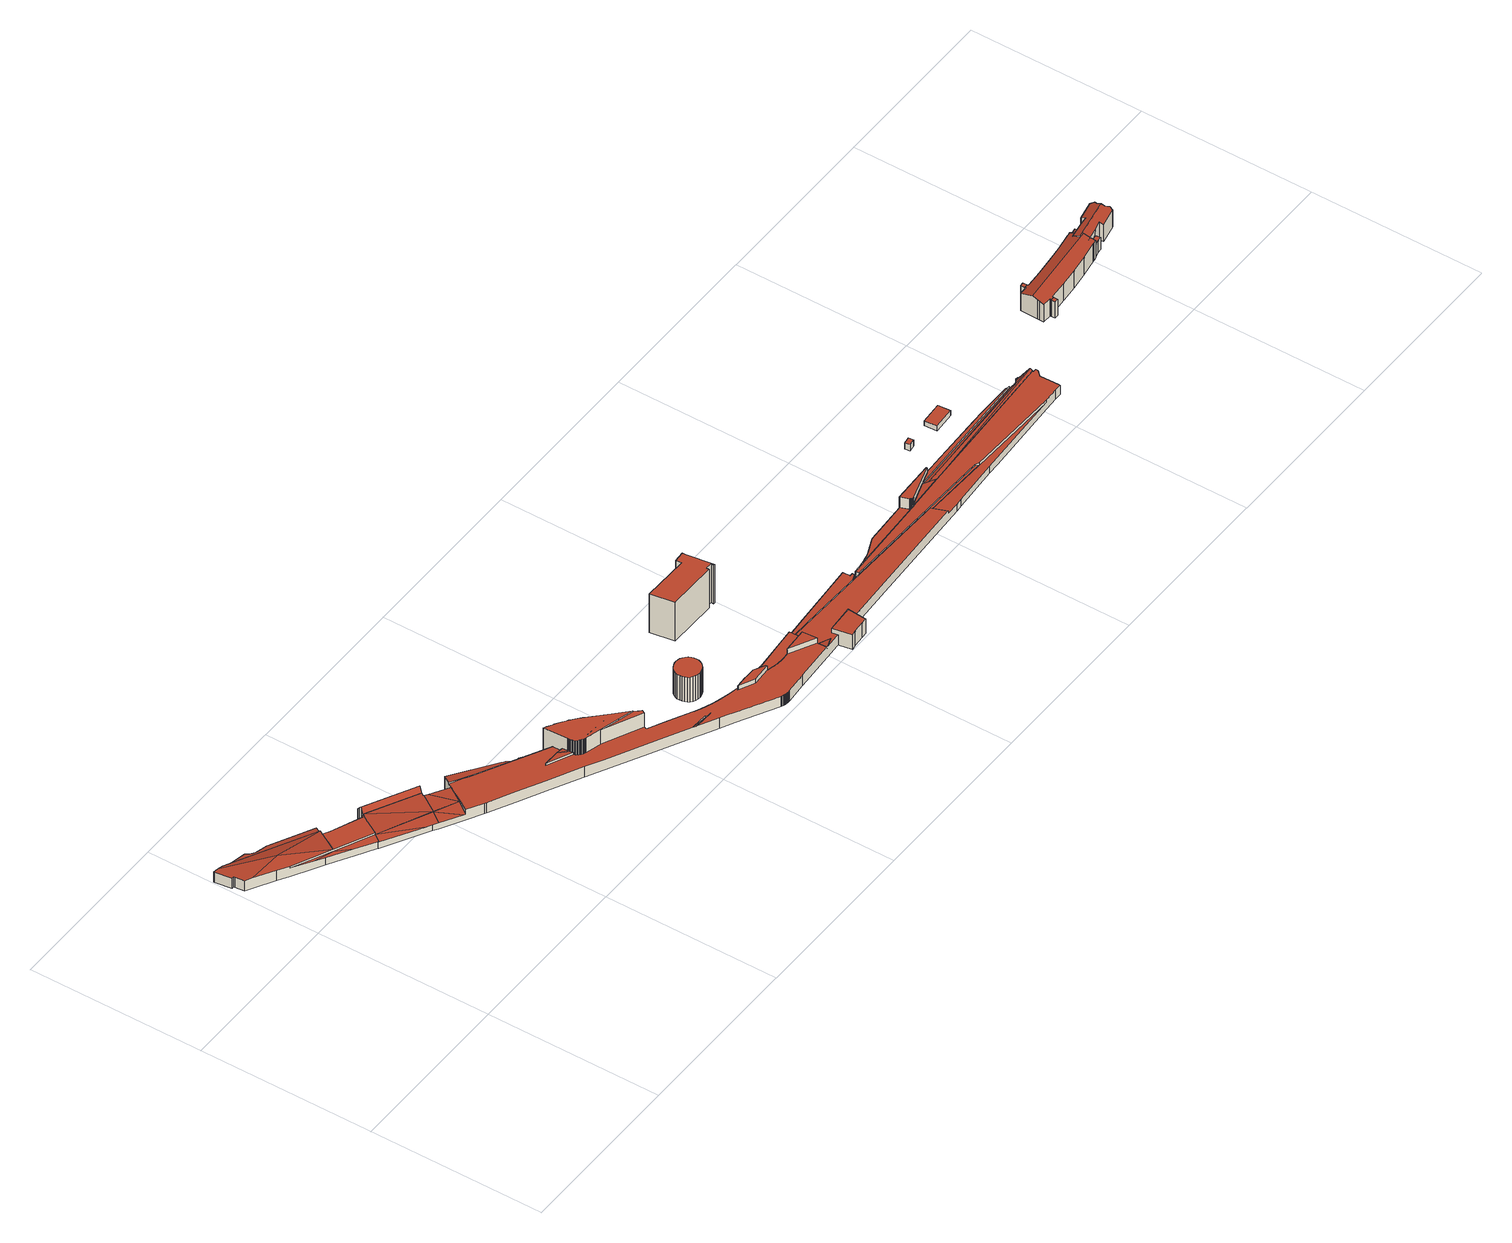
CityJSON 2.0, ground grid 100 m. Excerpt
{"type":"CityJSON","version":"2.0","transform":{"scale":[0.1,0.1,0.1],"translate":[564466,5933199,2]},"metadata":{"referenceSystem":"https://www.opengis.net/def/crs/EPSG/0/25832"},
"CityObjects":{
"building1":{"type":"Building","attributes":{"Gemeindeschluessel":"02000000","Geometrietyp2DReferenz":"3000","function":"31001_2080","roofType":"1000","measuredHeight":14.5,"storeysAboveGround":3},"geometry":[{"type":"MultiSurface","lod":"2","boundaries":[[[0,1,2,3,4,5,6,7,8,9,10,11,12,13,14,15,16,17,18,19,20,21,22,23,24,25,26,27,28,29,30,31,32,33,34,35,36,37,38,39,40]],[[41,42,43,44,45,46,47,48,49,50,51,52,53,54,55,56,57,58,59,60,61,62,63,64,65,66,67,68,69,70,71,72,73,74,75,76,77,78,79,80,81]],[[41,40,39,42]],[[42,39,38,43]],[[43,38,37,44]],[[44,37,36,45]],[[45,36,35,46]],[[46,35,34,47]],[[47,34,33,48]],[[48,33,32,49]],[[49,32,31,50]],[[50,31,30,51]],[[51,30,29,52]],[[52,29,28,53]],[[53,28,27,54]],[[54,27,26,55]],[[55,26,25,56]],[[56,25,24,57]],[[57,24,23,58]],[[58,23,22,59]],[[59,22,21,60]],[[60,21,20,61]],[[61,20,19,62]],[[62,19,18,63]],[[63,18,17,64]],[[64,17,16,65]],[[65,16,15,66]],[[66,15,14,67]],[[67,14,13,68]],[[68,13,12,69]],[[69,12,11,70]],[[70,11,10,71]],[[71,10,9,72]],[[72,9,8,73]],[[73,8,7,74]],[[74,7,6,75]],[[75,6,5,76]],[[76,5,4,77]],[[77,4,3,78]],[[78,3,2,79]],[[79,2,1,80]],[[80,1,0,81]],[[81,0,40,41]]],"semantics":{"surfaces":[{"type":"RoofSurface"},{"type":"GroundSurface"},{"type":"WallSurface"}],"values":[0,1,2,2,2,2,2,2,2,2,2,2,2,2,2,2,2,2,2,2,2,2,2,2,2,2,2,2,2,2,2,2,2,2,2,2,2,2,2,2,2,2,2]}}]},
"building2":{"type":"Building","attributes":{"Gemeindeschluessel":"02000000","Geometrietyp2DReferenz":"3000","function":"31001_2140","roofType":"1000","measuredHeight":16.41,"storeysAboveGround":3},"geometry":[{"type":"MultiSurface","lod":"2","boundaries":[[[82,83,84,85,86,87,88,89,90,91,92,93,94,95,96,97,98,99,100,101,102,103,104,105,106,107,108,109,110,111,112,113]],[[114,115,116,117,118,119,120,121,122,123,124,125,126,127,128,129,130,131,132,133,134,135,136,137,138,139,140,141,142,143,144,145]],[[114,113,112,115]],[[115,112,111,116]],[[116,111,110,117]],[[117,110,109,118]],[[118,109,108,119]],[[119,108,107,120]],[[120,107,106,121]],[[121,106,105,122]],[[122,105,104,123]],[[123,104,103,124]],[[124,103,102,125]],[[125,102,101,126]],[[126,101,100,127]],[[127,100,99,128]],[[128,99,98,129]],[[129,98,97,130]],[[130,97,96,131]],[[131,96,95,132]],[[132,95,94,133]],[[133,94,93,134]],[[134,93,92,135]],[[135,92,91,136]],[[136,91,90,137]],[[137,90,89,138]],[[138,89,88,139]],[[139,88,87,140]],[[140,87,86,141]],[[141,86,85,142]],[[142,85,84,143]],[[143,84,83,144]],[[144,83,82,145]],[[145,82,113,114]]],"semantics":{"surfaces":[{"type":"RoofSurface"},{"type":"GroundSurface"},{"type":"WallSurface"}],"values":[0,1,2,2,2,2,2,2,2,2,2,2,2,2,2,2,2,2,2,2,2,2,2,2,2,2,2,2,2,2,2,2,2,2]}}]},
"building3":{"type":"Building","attributes":{"Gemeindeschluessel":"02000000","Geometrietyp2DReferenz":"3000","function":"31001_2463","roofType":"1000","measuredHeight":16.03,"storeysAboveGround":1},"geometry":[{"type":"MultiSurface","lod":"2","boundaries":[[[146,147,148,149,150,151,152,153,154]],[[151,155,156,152]],[[157,158,159,160,161,162,163,164,165,166,167,168,169,170,171]],[[172,173,174,151,150]],[[175,176,177]],[[174,178,179,155,151]],[[180,181,182,183,184,185,186,187,188]],[[189,190,191,192,176]],[[193,192,191]],[[194,195,181,196]],[[193,197,198,199,192]],[[200,201,202,203]],[[194,204,205,206,195]],[[207,199,198]],[[208,209,204,194]],[[207,210,211,199]],[[208,212,213,209]],[[214,215,216,217,218,219,220,221,222,223,224,225,226,227,228,229,230,231,232,233,234,235]],[[236,237,238,239,214,235]],[[240,241,242]],[[243,244,245,246,247,248,249,250,241]],[[251,252,253,254,255,256,257,258]],[[259,260,261,262]],[[263,264,265,260,259]],[[266,267,268]],[[269,270,271,272,273,274,275,276]],[[277,278,279,280]],[[281,282,283]],[[284,285,286,287,288]],[[289,284,288]],[[290,291,292,293]],[[290,294,291]],[[295,296,297,298,299,300,301,302,303,304,305,306,307,308,309,310,311,312,313,314,315,316,317]],[[318,319,320,321,322]],[[323,324,325,326,327,328,329,330,331,332,333]],[[299,334,335,336,337]],[[338,339,340,341,342,343,344,345,346,347,348,349,350,351,352,335,334]],[[297,353,354,338,334]],[[355,354,353]],[[340,356,357,358,359,341]],[[360,361,362]],[[363,364,360]],[[365,366,367,368]],[[369,370,371,372,373]],[[374,154,153,375]],[[376,149,148,377]],[[377,148,147,378]],[[378,147,146,379]],[[379,146,154,374]],[[171,156,155,157]],[[380,170,169,381]],[[381,169,168,382]],[[382,168,167,383]],[[383,167,166,384]],[[384,166,165,385]],[[385,165,164,386]],[[386,164,163,387]],[[387,163,162,388]],[[388,162,161,389]],[[389,161,160,390]],[[390,160,159,391]],[[391,159,158,392]],[[392,158,157,393]],[[174,188,187,178]],[[394,186,185,395]],[[395,185,184,396]],[[396,184,183,368]],[[368,183,182,365]],[[181,180,196]],[[203,195,206,200]],[[397,398,399,400]],[[401,213,212]],[[402,403,404,405]],[[236,406,237]],[[407,234,233,408]],[[408,233,232,409]],[[409,232,231,410]],[[410,231,230,411]],[[411,230,229,412]],[[412,229,228,413]],[[413,228,227,414]],[[414,227,226,415]],[[415,226,225,416]],[[416,225,224,417]],[[417,224,223,418]],[[418,223,222,419]],[[419,222,221,420]],[[420,221,220,421]],[[421,220,219,422]],[[422,219,218,423]],[[423,218,217,424]],[[424,217,216,425]],[[425,216,215,426]],[[427,239,238,428]],[[236,235,429]],[[430,431,432,433]],[[433,432,434,435]],[[435,434,436,437]],[[437,436,438,439]],[[439,438,440,441]],[[431,240,242,442]],[[443,249,248,444]],[[444,248,247,445]],[[445,247,246,446]],[[446,246,245,447]],[[447,245,244,448]],[[449,450,451,452]],[[452,451,453,454]],[[455,456,457,458]],[[458,457,459,460]],[[460,459,461,462]],[[462,461,463,464]],[[464,463,465,466]],[[467,257,256,468]],[[468,256,255,469]],[[469,255,254,470]],[[470,254,253,471]],[[471,253,252,472]],[[473,251,258,474]],[[260,475,261]],[[476,477,478,479]],[[479,478,480,481]],[[481,480,482,483]],[[483,482,484,485]],[[485,484,486,487]],[[487,486,488,489]],[[490,262,261]],[[264,263,491]],[[264,492,265]],[[268,265,492,493,266]],[[267,494,492,265,268]],[[265,492,475,260]],[[266,493,494,267]],[[495,496,497,498]],[[498,497,499,500]],[[500,499,501,502]],[[502,501,503,504]],[[504,503,505,506]],[[506,505,507,508]],[[508,507,509,510]],[[510,509,511,512]],[[513,276,275,514]],[[515,274,273,516]],[[280,272,271,277]],[[517,270,269,518]],[[518,269,276,513]],[[519,279,278,520]],[[521,522,523,524]],[[525,526,527,528]],[[528,527,529,530]],[[530,529,531,532]],[[532,531,533,534]],[[535,281,283,536]],[[537,538,539,540]],[[540,539,541,542]],[[542,541,543,544]],[[545,546,547,548]],[[548,547,549,373]],[[373,549,550,551,369]],[[287,552,288]],[[287,286,553]],[[553,286,285,554]],[[293,555,556,290]],[[294,557,558,291]],[[369,551,559,370]],[[370,559,560,561]],[[561,560,562,563]],[[563,562,564,565]],[[565,564,566,567]],[[567,566,568,569]],[[569,568,570,571]],[[571,570,572,573]],[[573,572,574,575]],[[575,574,576,577]],[[577,576,578,579]],[[579,578,580,581]],[[581,580,582,583]],[[583,582,584,585]],[[586,587,588,589]],[[589,588,590,591]],[[591,590,592,593]],[[557,594,595,596]],[[290,556,597,594,557,294]],[[598,599,600,601]],[[593,592,317,316,602]],[[602,316,315,603]],[[603,315,314,604]],[[604,314,313,605]],[[605,313,312,606]],[[606,312,311,607]],[[607,311,310,608]],[[608,310,309,609]],[[609,309,308,610]],[[610,308,307,611]],[[611,307,306,612]],[[612,306,305,613]],[[613,305,304,614]],[[614,304,303,615]],[[615,303,302,616]],[[616,302,301,617]],[[617,301,300,337,618]],[[337,300,299]],[[297,296,353]],[[596,595,295,317,592]],[[318,322,619]],[[620,621,622,623]],[[623,622,624,625]],[[618,333,332,626]],[[626,332,331,627]],[[627,331,330,628]],[[628,330,329,629]],[[629,329,328,630]],[[630,328,327,631]],[[631,327,326,632]],[[632,326,325,633]],[[633,325,324,634]],[[336,323,333,300,337]],[[337,300,333,618]],[[635,352,351,636]],[[636,351,350,637]],[[637,350,349,638]],[[638,349,348,639]],[[639,348,347,640]],[[640,347,346,641]],[[641,346,345,642]],[[642,345,344,643]],[[643,344,343,644]],[[644,343,342,645]],[[646,647,648,649]],[[649,648,650,651]],[[651,650,652,653]],[[654,655,656,657]],[[320,658,659,321]],[[660,361,360,357,661]],[[357,360,362,358]],[[661,357,360,364,662]],[[356,363,360,357]],[[367,663,664,665]],[[366,202,663,367]],[[176,192,199,211,208,194,196,180,188,174,173,177]],[[666,667,668,405,404,669,210,207,198,197,670]],[[204,209,213,401,671,672,673,674,205]],[[675,676,677,678,679,680,681,682,683,684,685,491,263,259,262,490,686,687,688,689]],[[690,691,692,693,694,695,696,697,698,699,700]],[[354,355,701,702,703,704,705,706,707,339,338]],[[708,709,710,711,712,713,714,700,699,715,716,538,537]],[[717,718,719,720,721,722,723,724,725,726,554,285,284,289,727,728,729,730]],[[597,731,659,658,732,656,655,733,652,650,648,647,734,735,736,702,701,737,595,594]],[[714,713,738,552,287,553,554,726,725,739,740,693,692,691,690,700]],[[716,715,699,698,697,293,292,741,550,549,547,546,742,543,541,539,538]],[[404,403,743,744,688,687,686,490,261,475,492,264,491,685,684,683,745,746,511,509,507,505,503,501,499,497,496,747,730,729,728,727,535,536,533,531,529,527,526,748,523,522,749,750,517,518,513,514,751,752,753,754,755,756,757,488,486,484,482,480,478,477,758,759,760,473,474,465,463,461,459,457,456,761,440,438,436,434,432,431,442,762,763,406,236,429,401,212,764,669],[494,493,492]],[[765,646,649,651,653,766,654,657,767,768,620,623,625,769,770,724,723,722,721,720,719,718,717,771,495,498,500,502,504,506,508,510,512,772,773,682,681,680,679,678,677,676,675,689,774,775,402,405,668,667,666,670,776,777,778,779,780,781,782,783,784,785,376,377,378,379,374,375,786,787,380,381,382,383,384,385,386,387,388,389,390,391,392,393,788,789,394,395,396,368,367,665,790,397,400,791,792,674,673,672,671,793,407,408,409,410,411,412,413,414,415,416,417,418,419,420,421,422,423,424,425,426,794,427,428,795,796,443,444,445,446,447,448,797,449,452,454,430,433,435,437,439,441,798,455,458,460,462,464,466,799,467,468,469,470,471,472,800,801,802,803,476,479,481,483,485,487,489,804,805,806,807,808,809,810,811,515,516,812,519,520,813,814,815,816,521,524,817,525,528,530,532,534,818,819,712,711,710,709,708,537,540,542,544,820,545,548,373,372,371,370,561,563,565,567,569,571,573,575,577,579,581,583,585,821,598,601,822,586,589,591,593,602,603,604,605,606,607,608,609,610,611,612,613,614,615,616,617,618,626,627,628,629,630,631,632,633,634,823,824,635,636,637,638,639,640,641,642,643,644,645,825,826,827,660,661,662,828,829,707,706,705,704,703,830,831]],[[557,596,592,590,588,587,832,600,599,833,584,582,580,578,576,574,572,570,568,566,564,562,560,559,551,558]],[[152,156,171,170,380,787,786,375,153]],[[788,393,157,155,179]],[[783,782,781,834,175,177,173,172,784]],[[780,779,778,190,189,835,834,781]],[[777,776,670,197,193,191,190,778]],[[200,206,205,674,792,791,400,399,201]],[[775,774,689,688,744,743,403,402]],[[443,796,795,428,238,237,406,763,250,249]],[[240,431,430,454,453]],[[759,758,477,476,803,802,801,760]],[[773,772,512,511,746,745,683,682]],[[755,754,753,808,807,806,805,756]],[[517,750,815,814,813,520,278,277,271,270]],[[533,536,283,282,738,713,712,819,818,534]],[[724,770,769,625,624,836,740,739,725]],[[620,768,767,657,656,732,837,838,621]],[[323,336,335,352,635,824,823,634,324]],[[363,356,340,339,707,829,828,662,364]],[[359,358,362,361,660,827,826]],[[654,766,653,652,733,655]],[[646,765,831,735,734,647]],[[736,735,831,830,703,702]],[[342,341,359,826,825,645]],[[298,297,334,299]],[[839,837,732,658,320,319,840]],[[595,737,701,355,353,296,295]],[[740,836,840,319,318,694,693]],[[619,322,321,659,731,597,556]],[[832,587,586,822,601,600]],[[584,833,599,598,821,585]],[[696,555,293,292,293,697]],[[291,558,551,550,741,292]],[[742,546,545,820,544,543]],[[281,535,727,289,288,552,738,282]],[[748,526,525,817,524,523]],[[749,522,521,816,815,750]],[[272,280,279,519,812,516,273]],[[514,275,274,515,811,810,751]],[[752,751,810,809,808,753]],[[495,771,717,730,747,496]],[[757,756,805,804,489,488]],[[473,760,801,800,472,252,251]],[[257,467,799,466,465,474,258]],[[243,450,449,797,448,244]],[[241,250,763,762,442,242]],[[761,456,455,798,441,440]],[[214,239,427,794,426,215]],[[401,429,235,234,407,793,671]],[[669,764,212,208,211,210]],[[841,398,397,790,665,664]],[[182,181,195,203,202,366,365]],[[178,187,186,394,789,788,179]],[[785,784,172,150,149,376]],[[836,624,622,621,838,837,839,840]],[[695,694,318,619,556,555,696]],[[240,453,451,450,243,241]],[[202,201,399,398,841,664,663]],[[834,835,189,176,175]]],"semantics":{"surfaces":[{"type":"RoofSurface"},{"type":"WallSurface"},{"type":"GroundSurface"}],"values":[0,0,0,0,0,0,0,0,0,0,0,0,0,0,0,0,0,0,0,0,0,0,0,0,0,0,0,0,0,0,0,0,0,0,0,0,0,0,0,0,0,0,0,0,1,1,1,1,1,1,1,1,1,1,1,1,1,1,1,1,1,1,1,1,1,1,1,1,1,1,1,1,1,1,1,1,1,1,1,1,1,1,1,1,1,1,1,1,1,1,1,1,1,1,1,1,1,1,1,1,1,1,1,1,1,1,1,1,1,1,1,1,1,1,1,1,1,1,1,1,1,1,1,1,1,1,1,1,1,1,1,1,1,1,1,1,1,1,1,1,1,1,1,1,1,1,1,1,1,1,1,1,1,1,1,1,1,1,1,1,1,1,1,1,1,1,1,1,1,1,1,1,1,1,1,1,1,1,1,1,1,1,1,1,1,1,1,1,1,1,1,1,1,1,1,1,1,1,1,1,1,1,1,1,1,1,1,1,1,1,1,1,1,1,1,1,1,1,1,1,1,1,1,1,1,1,1,1,1,1,1,1,1,1,1,1,1,1,1,1,1,1,1,1,1,1,1,0,0,0,0,2,0,1,1,1,1,1,1,1,1,1,1,1,1,1,1,1,1,1,1,1,1,1,1,1,1,1,1,1,1,1,1,1,1,1,1,1,1,1,1,1,1,1,1,1,1,1,1,1,1,1,1,1,1,1,0,0,0,0,0]}}]},
"building4":{"type":"Building","attributes":{"Gemeindeschluessel":"02000000","Geometrietyp2DReferenz":"3000","function":"31001_2612","roofType":"1000","measuredHeight":4.72,"storeysAboveGround":1},"geometry":[{"type":"MultiSurface","lod":"2","boundaries":[[[842,843,844,845]],[[845,844,846,847]],[[847,846,848,849]],[[850,851,852,853]],[[853,852,854,855]],[[855,854,856,857]],[[857,856,858,859]],[[859,858,860,861]],[[861,860,862,863]],[[862,860,858,856,854,852,851,864,848,846,844,843,865]],[[850,853,855,857,859,861,863,866,842,845,847,849,867]],[[866,863,862,865]],[[850,867,864,851]],[[867,849,848,864]],[[842,866,865,843]]],"semantics":{"surfaces":[{"type":"WallSurface"},{"type":"RoofSurface"},{"type":"GroundSurface"}],"values":[0,0,0,0,0,0,0,0,0,1,2,0,0,0,0]}}]},
"building5":{"type":"Building","attributes":{"Gemeindeschluessel":"02000000","Geometrietyp2DReferenz":"3000","function":"31001_2310","roofType":"1000","measuredHeight":25.7,"storeysAboveGround":8},"geometry":[{"type":"MultiSurface","lod":"2","boundaries":[[[868,869,870,871]],[[872,873,869,868]],[[874,875,876,877]],[[877,876,878,879]],[[879,878,880,881]],[[881,880,882,883]],[[884,885,886,887]],[[887,886,888,889]],[[882,880,878,876,875,890,888,886,885,891,870,869,873]],[[872,868,871,892,884,887,889,893,874,877,879,881,883]],[[874,893,890,875]],[[893,889,888,890]],[[884,892,891,885]],[[872,883,882,873]],[[892,871,870,891]]],"semantics":{"surfaces":[{"type":"WallSurface"},{"type":"RoofSurface"},{"type":"GroundSurface"}],"values":[0,0,0,0,0,0,0,0,1,2,0,0,0,0,0]}}]},
"building6":{"type":"Building","attributes":{"Gemeindeschluessel":"02000000","Geometrietyp2DReferenz":"3000","function":"51009_1610","roofType":"1000","measuredHeight":9.66},"geometry":[{"type":"MultiSurface","lod":"2","boundaries":[[[894,895,896,897]],[[897,896,898,899]],[[899,898,900,901]],[[901,900,902,903]],[[904,905,895,894]],[[905,904,903,902]],[[903,904,894,897,899,901]],[[905,902,900,898,896,895]]],"semantics":{"surfaces":[{"type":"WallSurface"},{"type":"GroundSurface"},{"type":"RoofSurface"}],"values":[0,0,0,0,0,0,1,2]}}]},
"building7":{"type":"Building","attributes":{"Gemeindeschluessel":"02000000","Geometrietyp2DReferenz":"3000","function":"31001_2080","roofType":"1000","measuredHeight":8.77,"storeysAboveGround":1},"geometry":[{"type":"MultiSurface","lod":"2","boundaries":[[[906,907,908,909]],[[909,908,910,911]],[[911,910,912,913]],[[914,915,907,906]],[[916,917,918,919]],[[919,918,920,921]],[[921,920,922,923]],[[923,922,924,925]],[[925,924,926,927]],[[927,926,928,929]],[[929,928,930,931]],[[931,930,932,933]],[[933,932,934,935]],[[935,934,936,937]],[[937,936,938,939]],[[939,938,940,941]],[[941,940,942,943]],[[943,942,944,945]],[[945,944,946,947]],[[947,946,948,949]],[[949,948,950,951]],[[951,950,952,953]],[[953,952,915,914]],[[913,912,917,916]],[[913,916,919,921,923,925,927,929,931,933,935,937,939,941,943,945,947,949,951,953,914,906,909,911]],[[917,912,910,908,907,915,952,950,948,946,944,942,940,938,936,934,932,930,928,926,924,922,920,918]]],"semantics":{"surfaces":[{"type":"WallSurface"},{"type":"GroundSurface"},{"type":"RoofSurface"}],"values":[0,0,0,0,0,0,0,0,0,0,0,0,0,0,0,0,0,0,0,0,0,0,0,0,1,2]}}]},
"building8":{"type":"Building","attributes":{"Gemeindeschluessel":"02000000","Geometrietyp2DReferenz":"3000","function":"31001_2500","roofType":"1000","measuredHeight":4.16,"storeysAboveGround":1},"geometry":[{"type":"MultiSurface","lod":"2","boundaries":[[[954,955,956,957]],[[958,959,960,961]],[[961,960,955,954]],[[960,959,956,955]],[[959,958,957,956]],[[958,961,954,957]]],"semantics":{"surfaces":[{"type":"GroundSurface"},{"type":"RoofSurface"},{"type":"WallSurface"}],"values":[0,1,2,2,2,2]}}]},
"building9":{"type":"Building","attributes":{"Gemeindeschluessel":"02000000","Geometrietyp2DReferenz":"3000","function":"31001_2500","roofType":"1000","measuredHeight":3.23,"storeysAboveGround":1},"geometry":[{"type":"MultiSurface","lod":"2","boundaries":[[[962,963,964,965]],[[966,967,968,969]],[[966,965,964,967]],[[967,964,963,968]],[[968,963,962,969]],[[969,962,965,966]]],"semantics":{"surfaces":[{"type":"RoofSurface"},{"type":"GroundSurface"},{"type":"WallSurface"}],"values":[0,1,2,2,2,2]}}]},
"building10":{"type":"Building","attributes":{"Gemeindeschluessel":"02000000","Geometrietyp2DReferenz":"3000","function":"31001_3091","roofType":"1000","measuredHeight":10.94,"storeysAboveGround":2},"geometry":[{"type":"MultiSurface","lod":"2","boundaries":[[[970,971,972,973]],[[974,975,976,977]],[[977,976,971,970]],[[976,975,972,971]],[[975,974,973,972]],[[974,977,970,973]]],"semantics":{"surfaces":[{"type":"GroundSurface"},{"type":"RoofSurface"},{"type":"WallSurface"}],"values":[0,1,2,2,2,2]}}]},
"building11":{"type":"Building","attributes":{"Gemeindeschluessel":"02000000","Geometrietyp2DReferenz":"3000","function":"31001_3091","roofType":"1000","measuredHeight":11.25,"storeysAboveGround":2},"geometry":[{"type":"MultiSurface","lod":"2","boundaries":[[[978,979,980,981]],[[982,983,984,985]],[[985,984,979,978]],[[984,983,980,979]],[[983,982,981,980]],[[982,985,978,981]]],"semantics":{"surfaces":[{"type":"GroundSurface"},{"type":"RoofSurface"},{"type":"WallSurface"}],"values":[0,1,2,2,2,2]}}]},
"building12":{"type":"Building","attributes":{"Gemeindeschluessel":"02000000","Geometrietyp2DReferenz":"3000","function":"51009_1610","roofType":"3100","measuredHeight":13.84},"geometry":[{"type":"MultiSurface","lod":"2","boundaries":[[[986,987,988,989]],[[989,988,990,979]],[[979,990,985,978]],[[978,985,991,992]],[[992,991,993,994]],[[994,993,995,996]],[[996,995,997,998]],[[998,997,999,1000]],[[1000,999,1001,1002]],[[1002,1001,1003,1004]],[[1004,1003,1005,1006]],[[1006,1005,1007,1008]],[[1008,1007,1009,1010]],[[1011,1012,1013,1014]],[[1015,1016,1017,1018]],[[1018,1017,1019,1020]],[[1020,1019,1021,1022]],[[1022,1021,1023,1024]],[[1024,1023,1025,1026]],[[1026,1025,1027,1028]],[[1028,1027,974,1029]],[[1029,974,975,1030]],[[1030,975,1031,1032]],[[1033,1034,1035,1036]],[[1036,1035,1037,1038]],[[1033,1036,1038,986,989,979,978,992,994,996,998,1000,1002,1004,1006,1008,1010,1011,1014,1015,1018,1020,1022,1024,1026,1028,1029,1030,1032]],[[987,986,1038,1037,1039]],[[1034,1033,1032,1031]],[[1016,1015,1014,1013]],[[1011,1010,1009,1040,1012]],[[1039,1037,1035,1034,1031,975,974,1027,1025,1023,1021,1019,1017,1016,1013,1012,1040]],[[1039,1040,1009,1007,1005,1003,1001,999,997,995,993,991,985,990,988,987]]],"semantics":{"surfaces":[{"type":"WallSurface"},{"type":"GroundSurface"},{"type":"RoofSurface"}],"values":[0,0,0,0,0,0,0,0,0,0,0,0,0,0,0,0,0,0,0,0,0,0,0,0,0,1,0,0,0,0,2,2]}}]},
"building13":{"type":"Building","attributes":{"Gemeindeschluessel":"02000000","Geometrietyp2DReferenz":"3000","function":"51009_1610","roofType":"1000","measuredHeight":8.19},"geometry":[{"type":"MultiSurface","lod":"2","boundaries":[[[1041,1042,1043,1044,1045,1046,1047]],[[1048,1049,1050,1051,1052,1053,1054]],[[1054,1053,1042,1041]],[[1053,1052,1043,1042]],[[1052,1051,1044,1043]],[[1051,1050,1045,1044]],[[1050,1049,1046,1045]],[[1049,1048,1047,1046]],[[1048,1054,1041,1047]]],"semantics":{"surfaces":[{"type":"GroundSurface"},{"type":"RoofSurface"},{"type":"WallSurface"}],"values":[0,1,2,2,2,2,2,2,2]}}]},
"building14":{"type":"Building","attributes":{"Gemeindeschluessel":"02000000","Geometrietyp2DReferenz":"3000","function":"51009_1610","roofType":"1000","measuredHeight":8.19},"geometry":[{"type":"MultiSurface","lod":"2","boundaries":[[[1055,1056,1057,1058,1059,1060,1061,1062]],[[1063,1064,1065,1066,1067,1068,1069,1070]],[[1070,1069,1056,1055]],[[1069,1068,1057,1056]],[[1068,1067,1058,1057]],[[1067,1066,1059,1058]],[[1066,1065,1060,1059]],[[1065,1064,1061,1060]],[[1064,1063,1062,1061]],[[1063,1070,1055,1062]]],"semantics":{"surfaces":[{"type":"GroundSurface"},{"type":"RoofSurface"},{"type":"WallSurface"}],"values":[0,1,2,2,2,2,2,2,2,2]}}]},
"building15":{"type":"Building","attributes":{"Gemeindeschluessel":"02000000","Geometrietyp2DReferenz":"3000","function":"31001_3091","roofType":"3100","measuredHeight":13.37,"storeysAboveGround":1},"geometry":[{"type":"MultiSurface","lod":"2","boundaries":[[[1071,1072,1073,1074]],[[1047,1075,1076,1077]],[[1078,1079,1080,1081]],[[1081,1080,1082,1083]],[[1083,1082,1084,1085]],[[1086,1087,1088,1089]],[[1089,1088,1090,1091]],[[1091,1090,1092,1093]],[[1093,1092,1094,1095]],[[1047,1077,1071,1074,1096,1078,1081,1083,1085,1086,1089,1091,1093,1095]],[[1097,1084,1082,1080,1079,1098,1073,1072,1099]],[[1098,1079,1078,1096]],[[1086,1085,1084,1097,1087]],[[1075,1047,1095,1094]],[[1071,1077,1076,1099,1072]],[[1073,1098,1096,1074]],[[1075,1094,1092,1090,1088,1087,1097,1099,1076]]],"semantics":{"surfaces":[{"type":"WallSurface"},{"type":"GroundSurface"},{"type":"RoofSurface"}],"values":[0,0,0,0,0,0,0,0,0,1,2,0,0,0,0,0,2]}}]}
},
"vertices":[
[1665,685,166],[1666,679,166],[1666,673,166],[1668,667,166],[1670,661,166],[1672,655,166],[1675,650,166],[1678,645,166],[1682,640,166],[1685,635,166],[1690,631,166],[1694,627,166],[1699,624,166],[1704,620,166],[1709,618,166],[1715,616,166],[1721,614,166],[1919,559,166],[2005,536,166],[1929,609,166],[1847,689,166],[1838,698,166],[1828,707,166],[1819,716,166],[1810,724,166],[1800,732,166],[1790,741,166],[1775,753,166],[1766,759,166],[1757,766,166],[1748,772,166],[1739,778,166],[1730,784,166],[1721,790,166],[1713,795,166],[1704,800,166],[1695,805,166],[1686,810,166],[1677,815,166],[1668,820,166],[1660,824,166],[1660,824,20],[1668,820,20],[1677,815,20],[1686,810,20],[1695,805,20],[1704,800,20],[1713,795,20],[1721,790,20],[1730,784,20],[1739,778,20],[1748,772,20],[1757,766,20],[1766,759,20],[1775,753,20],[1790,741,20],[1800,732,20],[1810,724,20],[1819,716,20],[1828,707,20],[1838,698,20],[1847,689,20],[1929,609,20],[2005,536,20],[1919,559,20],[1721,614,20],[1715,616,20],[1709,618,20],[1704,620,20],[1699,624,20],[1694,627,20],[1690,631,20],[1685,635,20],[1682,640,20],[1678,645,20],[1675,650,20],[1672,655,20],[1670,661,20],[1668,667,20],[1666,673,20],[1666,679,20],[1665,685,20],
[2322,466,184],[2326,453,184],[2333,440,184],[2341,430,184],[2352,421,184],[2365,414,184],[2378,410,184],[2392,409,184],[2406,410,184],[2419,414,184],[2431,421,184],[2442,430,184],[2451,440,184],[2458,453,184],[2462,466,184],[2463,480,184],[2462,494,184],[2458,507,184],[2451,519,184],[2442,530,184],[2431,539,184],[2419,546,184],[2406,550,184],[2392,551,184],[2378,550,184],[2365,546,184],[2352,539,184],[2341,530,184],[2333,519,184],[2326,507,184],[2322,494,184],[2321,480,184],[2321,480,20],[2322,494,20],[2326,507,20],[2333,519,20],[2341,530,20],[2352,539,20],[2365,546,20],[2378,550,20],[2392,551,20],[2406,550,20],[2419,546,20],[2431,539,20],[2442,530,20],[2451,519,20],[2458,507,20],[2462,494,20],[2463,480,20],[2462,466,20],[2458,453,20],[2451,440,20],[2442,430,20],[2431,421,20],[2419,414,20],[2406,410,20],[2392,409,20],[2378,410,20],[2365,414,20],[2352,421,20],[2341,430,20],[2333,440,20],[2326,453,20],[2322,466,20],
[22,1519,68],[34,1520,69],[35,1512,69],[42,1459,69],[77,1439,72],[261,1420,88],[36,1614,70],[11,1619,68],[9,1612,68],[540,1360,68],[69,1608,68],[540,1360,53],[563,1399,48],[555,1403,48],[509,1427,48],[323,1524,48],[268,1537,50],[254,1541,50],[243,1547,50],[235,1553,50],[226,1562,49],[221,1569,49],[216,1579,48],[130,1596,51],[95,1603,52],[69,1608,53],[190,1374,70],[252,1337,68],[466,1234,68],[359,1275,52],[466,1234,57],[252,1337,57],[528,1338,68],[528,1339,68],[677,1133,69],[716,1199,69],[747,1251,69],[741,1254,69],[734,1244,69],[581,1310,69],[563,1318,69],[528,1338,69],[466,1234,69],[546,1164,48],[652,1101,45],[656,1098,45],[677,1133,57],[879,968,41],[968,993,60],[747,1251,75],[677,1133,60],[907,952,40],[934,936,40],[968,993,57],[1030,1102,71],[1042,1123,103],[759,1272,103],[747,1251,71],[1022,1085,73],[1020,1086,73],[1030,1102,75],[1051,869,38],[1098,930,60],[1043,1072,73],[1059,864,38],[1098,930,57],[1141,1003,71],[1145,1010,72],[1668,819,5],[1668,820,5],[1660,824,6],[1625,842,12],[1542,886,25],[1539,885,25],[1537,885,25],[1534,884,26],[1531,884,26],[1528,884,26],[1525,885,27],[1522,885,27],[1520,886,27],[1517,887,28],[1514,888,28],[1512,890,29],[1509,891,29],[1478,919,35],[1470,923,36],[1457,932,38],[1183,1074,81],[1159,1034,81],[1230,997,71],[1673,764,5],[1673,766,5],[1671,766,6],[1691,645,85],[1617,716,90],[1534,721,85],[1682,660,90],[1681,661,90],[1680,666,90],[1678,670,89],[1677,675,89],[1676,680,89],[1676,685,89],[1675,713,87],[2027,483,162],[2036,501,162],[2005,536,162],[1929,609,162],[1892,612,162],[1856,613,162],[1856,616,162],[1739,622,162],[2171,279,72],[2255,285,61],[2163,288,71],[2154,288,72],[2173,278,72],[2180,278,71],[2264,275,61],[2266,273,2],[2289,275,2],[2264,275,2],[2585,215,98],[2690,221,98],[2691,228,98],[2631,260,98],[2608,260,98],[2566,262,98],[2564,262,98],[2495,258,98],[2691,228,71],[2692,262,71],[2650,260,71],[2631,260,71],[2983,129,105],[2978,213,105],[2839,205,105],[2988,74,70],[2993,74,70],[3048,95,70],[3024,108,67],[2983,129,61],[2987,74,61],[3510,246,42],[3497,266,31],[3450,248,42],[3449,248,42],[3508,267,31],[4046,297,66],[4263,310,66],[4239,321,68],[4227,327,69],[4220,330,69],[4190,345,71],[4188,344,71],[4058,303,67],[4056,303,67],[4055,303,67],[4054,303,67],[4053,303,67],[4051,303,67],[4050,304,67],[4049,304,67],[4048,304,67],[4046,305,67],[4045,306,67],[4044,306,67],[4043,307,68],[4042,308,68],[4042,309,68],[4041,310,68],[4073,226,53],[4076,220,48],[4475,207,48],[4455,217,56],[4072,229,56],[4989,385,72],[4972,390,72],[4969,390,72],[4969,393,72],[4733,392,72],[4728,392,72],[4698,390,72],[4394,379,72],[4264,373,72],[4264,368,72],[4190,345,72],[4227,327,71],[4999,382,64],[4989,385,63],[4190,345,63],[5152,377,71],[5152,379,70],[5076,388,63],[5044,385,64],[5042,384,64],[5039,383,65],[5036,381,65],[5032,380,66],[5029,379,66],[5025,379,66],[5021,378,67],[5018,378,66],[5014,378,66],[5010,379,66],[5007,380,65],[4263,310,63],[5152,376,71],[5150,360,63],[5064,389,63],[5050,388,63],[5048,388,63],[5046,386,63],[5050,388,72],[5049,388,72],[5048,388,72],[5064,389,72],[5050,390,72],[747,1251,2],[759,1272,2],[753,1275,2],[741,1254,2],[3508,270,2],[3542,283,2],[3532,283,2],[3520,283,2],[3506,283,2],[9,1612,2],[11,1619,2],[42,1459,2],[35,1512,2],[34,1520,2],[22,1519,2],[95,1603,2],[130,1596,2],[216,1579,2],[221,1569,2],[226,1562,2],[235,1553,2],[243,1547,2],[254,1541,2],[268,1537,2],[323,1524,2],[509,1427,2],[555,1403,2],[563,1399,2],[540,1360,2],[563,1318,2],[581,1310,2],[734,1244,2],[881,1232,2],[881,1232,75],[1053,1142,74],[1053,1142,2],[1145,1010,71],[1154,810,2],[1154,810,71],[1147,813,71],[1147,813,2],[1673,764,71],[1183,1074,2],[1457,932,2],[1470,923,2],[1478,919,2],[1509,891,2],[1512,890,2],[1514,888,2],[1517,887,2],[1520,886,2],[1522,885,2],[1525,885,2],[1528,884,2],[1531,884,2],[1534,884,2],[1537,885,2],[1539,885,2],[1542,886,2],[1625,842,2],[1660,824,2],[1668,820,2],[1671,766,2],[1673,766,2],[1159,1034,71],[1691,645,2],[1691,645,71],[1695,641,71],[1695,641,2],[1698,638,71],[1698,638,2],[1702,635,71],[1702,635,2],[1706,632,71],[1706,632,2],[1710,630,71],[1710,630,2],[1534,721,71],[1676,685,2],[1676,680,2],[1677,675,2],[1678,670,2],[1680,666,2],[1681,661,2],[1683,657,2],[1683,657,89],[1686,652,87],[1686,652,2],[1688,648,86],[1688,648,2],[1715,627,2],[1715,627,71],[1719,626,71],[1719,626,2],[1724,624,71],[1724,624,2],[1729,623,71],[1729,623,2],[1733,622,71],[1733,622,2],[1738,622,71],[1738,622,2],[1856,616,2],[1856,613,2],[1892,612,2],[1929,609,2],[2005,536,2],[2036,501,2],[2027,483,71],[1739,622,71],[2255,285,71],[2252,348,2],[2252,348,71],[2259,344,71],[2259,344,2],[2288,330,71],[2288,330,2],[2318,317,71],[2318,317,2],[2348,306,71],[2348,306,2],[2379,296,71],[2379,296,2],[2410,287,71],[2410,287,2],[2154,288,71],[2173,278,71],[2264,275,71],[2266,273,71],[2289,275,71],[2631,49,2],[2631,49,71],[2624,49,71],[2624,49,2],[2617,49,71],[2617,49,2],[2610,50,71],[2610,50,2],[2604,52,71],[2604,52,2],[2597,53,71],[2597,53,2],[2591,55,71],[2591,55,2],[2584,58,71],[2584,58,2],[2578,61,71],[2578,61,2],[2495,258,71],[2564,262,71],[2566,262,2],[2608,260,2],[2690,221,71],[2585,215,71],[2650,260,2],[2692,262,2],[2730,211,2],[2730,211,71],[2743,208,71],[2743,208,2],[2756,205,2],[2756,205,71],[2770,204,71],[2770,204,2],[2783,203,71],[2783,203,2],[2797,203,71],[2797,203,2],[2810,203,71],[2810,203,2],[2983,129,71],[2839,205,71],[2975,287,2],[2975,287,42],[3107,298,42],[3107,298,2],[3328,315,42],[3328,315,2],[3485,326,42],[3485,326,2],[3489,283,2],[3489,283,42],[3493,284,42],[3493,284,2],[3506,283,42],[3508,270,42],[3508,270,37],[2983,129,67],[3048,95,67],[2993,74,67],[3449,248,52],[3510,246,52],[3508,267,37],[3497,266,37],[3542,283,37],[3543,283,37],[3543,283,2],[3556,284,37],[3556,284,2],[3568,285,37],[3568,285,2],[3582,287,37],[3582,287,2],[3594,289,37],[3594,289,2],[3609,291,37],[3609,291,2],[3623,294,37],[3623,294,2],[3636,297,37],[3636,297,2],[3647,300,37],[3647,300,2],[3659,303,37],[3659,303,2],[3669,307,37],[3669,307,2],[3681,311,37],[3681,311,2],[3693,315,37],[3693,315,2],[4039,314,2],[4039,314,37],[4040,313,37],[4040,313,2],[4040,311,37],[4040,311,2],[4041,310,37],[4041,310,2],[3508,267,62],[4046,297,62],[4046,297,37],[3510,246,62],[3766,347,2],[3766,347,37],[4021,362,37],[4021,362,2],[4042,309,2],[4042,308,2],[4043,307,2],[4044,306,2],[4045,306,2],[4046,305,2],[4048,304,2],[4049,304,2],[4050,304,2],[4051,303,2],[4053,303,2],[4054,303,2],[4055,303,2],[4056,303,2],[4058,303,2],[4188,344,2],[4190,345,2],[4072,229,52],[4493,160,2],[4493,160,46],[4228,143,46],[4228,143,2],[4190,140,46],[4190,140,2],[4264,368,2],[4264,373,2],[4394,379,2],[4698,390,2],[4728,392,2],[4733,392,2],[4969,393,2],[4969,390,2],[4972,390,2],[5007,380,2],[5010,379,2],[5014,378,2],[5018,378,2],[5021,378,2],[5025,379,2],[5029,379,2],[5032,380,2],[5036,381,2],[5039,383,2],[5042,384,2],[5167,340,2],[5167,340,62],[5166,339,62],[5166,339,2],[5143,314,62],[5143,314,2],[5146,204,62],[5146,204,2],[5143,192,2],[5143,192,62],[5106,195,62],[5106,195,2],[4475,207,62],[4455,217,62],[5049,388,2],[5050,388,2],[5050,390,2],[753,1275,103],[763,1294,75],[763,1294,2],[934,936,2],[1051,869,2],[1059,864,2],[1059,864,71],[907,952,2],[1145,1010,2],[1043,1072,2],[1022,1085,2],[1020,1086,2],[1726,512,2],[1975,382,2],[2154,288,2],[2171,279,2],[2173,278,2],[2189,270,2],[2236,245,2],[2282,221,2],[2282,221,71],[2236,245,71],[2189,270,71],[1975,382,71],[1726,512,71],[1633,561,71],[1633,561,2],[3166,248,67],[3427,240,67],[3511,237,67],[4076,220,67],[4076,220,58],[3511,237,58],[3427,240,58],[3427,240,42],[3166,248,42],[2977,253,42],[2977,253,67],[5150,360,62],[5149,356,62],[5149,356,2],[5150,360,2],[5152,376,2],[5152,377,2],[5152,379,2],[2975,283,2],[2976,263,2],[2977,253,2],[2978,237,2],[2979,213,2],[2979,213,67],[2978,237,67],[2976,263,42],[2975,283,42],[2759,60,2],[2891,68,2],[2985,74,2],[2987,74,2],[2988,74,2],[2993,74,2],[3078,79,2],[3239,89,2],[3239,89,67],[3078,79,67],[2987,74,71],[2985,74,71],[2891,68,71],[2759,60,71],[4072,229,62],[5024,190,62],[5144,196,62],[5168,343,62],[5169,354,62],[5168,354,62],[4263,310,62],[2978,213,67],[3523,104,67],[4108,136,67],[3497,266,42],[3486,309,42],[1302,733,71],[1446,658,71],[2321,200,71],[2360,179,71],[2753,59,71],[2745,207,71],[2721,213,71],[2690,219,71],[2524,266,71],[2507,268,71],[2482,271,71],[2458,276,71],[2442,279,71],[2441,279,71],[2430,282,71],[2129,411,71],[2020,468,71],[2019,468,71],[1711,629,71],[1617,716,71],[1675,713,71],[1098,930,71],[5168,343,2],[5144,196,2],[5024,190,2],[4566,164,2],[4108,136,2],[3523,104,2],[2753,59,2],[2360,179,2],[2321,200,2],[1446,658,2],[1302,733,2],[879,968,2],[656,1098,2],[652,1101,2],[546,1164,2],[456,1217,2],[412,1244,2],[359,1275,2],[252,1337,2],[190,1374,2],[77,1439,2],[36,1614,2],[69,1608,2],[528,1339,2],[528,1338,2],[770,1290,2],[1042,1123,2],[1030,1102,2],[1159,1034,2],[1668,819,2],[1673,764,2],[1675,713,2],[1682,660,2],[1711,629,2],[1739,622,2],[2027,483,2],[2019,468,2],[2020,468,2],[2129,411,2],[2430,282,2],[2441,279,2],[2442,279,2],[2458,276,2],[2482,271,2],[2507,268,2],[2524,266,2],[2564,262,2],[2631,260,2],[2691,228,2],[2690,221,2],[2690,219,2],[2721,213,2],[2745,207,2],[2839,205,2],[2978,213,2],[3486,309,2],[3704,320,2],[4030,336,2],[4989,385,2],[4999,382,2],[5044,385,2],[5046,386,2],[5048,388,2],[5064,389,2],[5076,388,2],[5168,354,2],[5169,354,2],[4030,336,37],[3704,320,37],[412,1244,51],[456,1217,50],[4108,136,46],[5024,190,46],[4566,164,46],[4475,207,46],[4076,220,46],[770,1290,75],
[2692,262,21],[2692,262,68],[2711,263,68],[2711,263,21],[2886,280,68],[2886,280,21],[2975,287,68],[2975,287,21],[2810,203,21],[2810,203,68],[2797,203,68],[2797,203,21],[2783,203,68],[2783,203,21],[2770,204,68],[2770,204,21],[2756,205,68],[2756,205,21],[2743,208,68],[2743,208,21],[2730,211,68],[2730,211,21],[2979,213,68],[2690,219,68],[2690,219,21],[2979,213,21],
[2625,869,24],[2625,869,281],[2888,863,281],[2888,863,24],[2648,731,24],[2648,731,281],[2975,724,24],[2975,724,281],[2965,725,281],[2965,725,24],[2966,740,281],[2966,740,24],[2931,741,281],[2931,741,24],[2930,725,281],[2930,725,24],[2889,895,24],[2889,895,281],[2950,899,281],[2950,899,24],[2951,893,281],[2951,893,24],[2952,882,281],[2892,862,281],[2892,862,24],[2952,882,24],
[3233,17,0],[3233,17,97],[3201,14,97],[3201,14,0],[3135,9,97],[3135,9,0],[3106,6,97],[3106,6,0],[3086,116,97],[3086,116,0],[3242,125,0],[3242,125,97],
[4020,363,19],[4020,363,107],[4264,374,107],[4264,374,19],[4264,373,107],[4264,373,19],[4264,368,107],[4264,368,19],[4021,362,19],[4021,362,107],[4058,303,19],[4058,303,107],[4056,303,107],[4056,303,19],[4055,303,107],[4055,303,19],[4054,303,107],[4054,303,19],[4053,303,107],[4053,303,19],[4051,303,107],[4051,303,19],[4050,304,107],[4050,304,19],[4049,304,107],[4049,304,19],[4048,304,107],[4048,304,19],[4046,305,107],[4046,305,19],[4045,306,107],[4045,306,19],[4044,306,107],[4044,306,19],[4043,307,107],[4043,307,19],[4042,308,107],[4042,308,19],[4042,309,107],[4042,309,19],[4041,310,107],[4041,310,19],[4040,311,107],[4040,311,19],[4040,313,107],[4040,313,19],[4039,314,107],[4039,314,19],
[4390,555,21],[4386,583,21],[4424,588,21],[4427,560,21],[4427,560,63],[4424,588,63],[4386,583,63],[4390,555,63],
[4578,524,55],[4704,534,55],[4699,607,55],[4573,598,55],[4573,598,22],[4699,607,22],[4704,534,22],[4578,524,22],
[5564,498,34],[5543,498,34],[5543,521,34],[5564,521,34],[5564,521,143],[5543,521,143],[5543,498,143],[5564,498,143],
[5562,677,32],[5541,677,32],[5541,700,32],[5562,701,32],[5562,701,144],[5541,700,144],[5541,677,144],[5562,677,144],
[5493,668,32],[5493,668,145],[5541,669,146],[5541,669,32],[5541,677,143],[5563,669,147],[5563,669,32],[5661,675,148],[5661,675,32],[5759,684,148],[5759,684,32],[5857,696,147],[5857,696,32],[5955,712,144],[5955,712,32],[5963,713,144],[5963,713,32],[5980,716,144],[5980,716,32],[5980,715,144],[5980,715,32],[5981,711,146],[5981,711,32],[5985,687,154],[5985,687,32],[5998,606,32],[5998,606,158],[6002,583,150],[6002,583,32],[6002,578,32],[6002,578,148],[5985,575,148],[5985,575,32],[5977,574,148],[5977,574,32],[5875,557,145],[5875,557,32],[5771,544,144],[5771,544,32],[5668,535,144],[5668,535,32],[5564,529,146],[5564,529,32],[5564,521,32],[5543,521,32],[5543,529,146],[5543,529,32],[5489,530,32],[5489,530,148],[5490,553,156],[5490,553,32],[5490,565,160],[5490,565,32],[5491,594,170],[5992,640,170],
[6059,589,38],[6036,585,38],[6002,579,38],[6002,583,38],[5998,606,38],[6032,612,38],[6055,616,38],[6055,616,119],[6032,612,119],[5998,606,119],[6002,583,119],[6002,579,119],[6036,585,119],[6059,589,119],
[6041,696,37],[6019,693,37],[6018,693,37],[5985,687,37],[5981,711,37],[5980,715,37],[6014,720,37],[6037,724,37],[6037,724,119],[6014,720,119],[5980,715,119],[5981,711,119],[5985,687,119],[6018,693,119],[6019,693,119],[6041,696,119],
[5959,683,38],[5959,683,157],[6041,696,158],[6041,696,38],[6055,616,156],[5973,602,156],[5973,602,38],[6090,725,38],[6090,725,151],[6198,747,150],[6198,747,38],[6214,731,157],[6214,731,38],[6206,709,164],[6206,709,38],[6214,670,38],[6214,670,164],[6231,653,157],[6231,653,38],[6222,631,150],[6222,631,38],[6115,608,149],[6115,608,38],[6110,632,158],[6110,632,38],[6096,700,38],[6210,690,171],[6096,700,160],[5966,643,171]
]}
